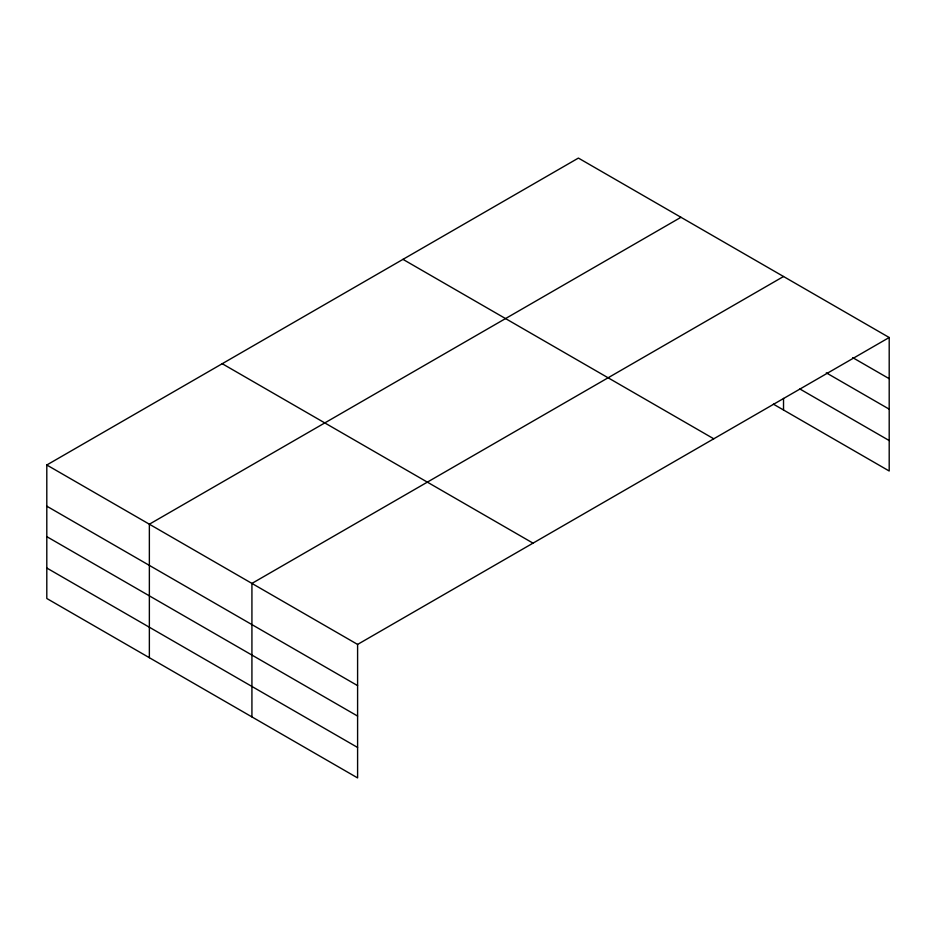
<?xml version="1.0" encoding="UTF-8"?>
<svg xmlns="http://www.w3.org/2000/svg" width="936" height="936" viewBox="0 0 936 936"><rect width="100%" height="100%" fill="white"/><g stroke="black" fill="none" stroke-linecap="round" stroke-linejoin="round"><path stroke-width="1.4" d="M889.2 337.51L578.401 158.079L46.8 464.993L46.8 598.49L357.599 777.921L357.599 644.424L889.2 337.51L889.2 471.007L773.393 404.153M680.963 217.292L149.362 524.207L149.362 657.704M783.526 276.506L251.924 583.42L251.924 716.917M852.719 357.634L889.2 378.694M826.301 372.844L889.2 409.161M799.882 388.978L889.2 440.552M402.971 259.354L713.77 438.797M222.23 363.706L533.029 543.149M46.8 464.993L357.599 644.424M46.8 506.177L357.599 685.62M46.8 536.644L357.599 716.075M46.8 568.023L357.599 747.466M783.526 398.397L783.526 410.003"/></g></svg>
